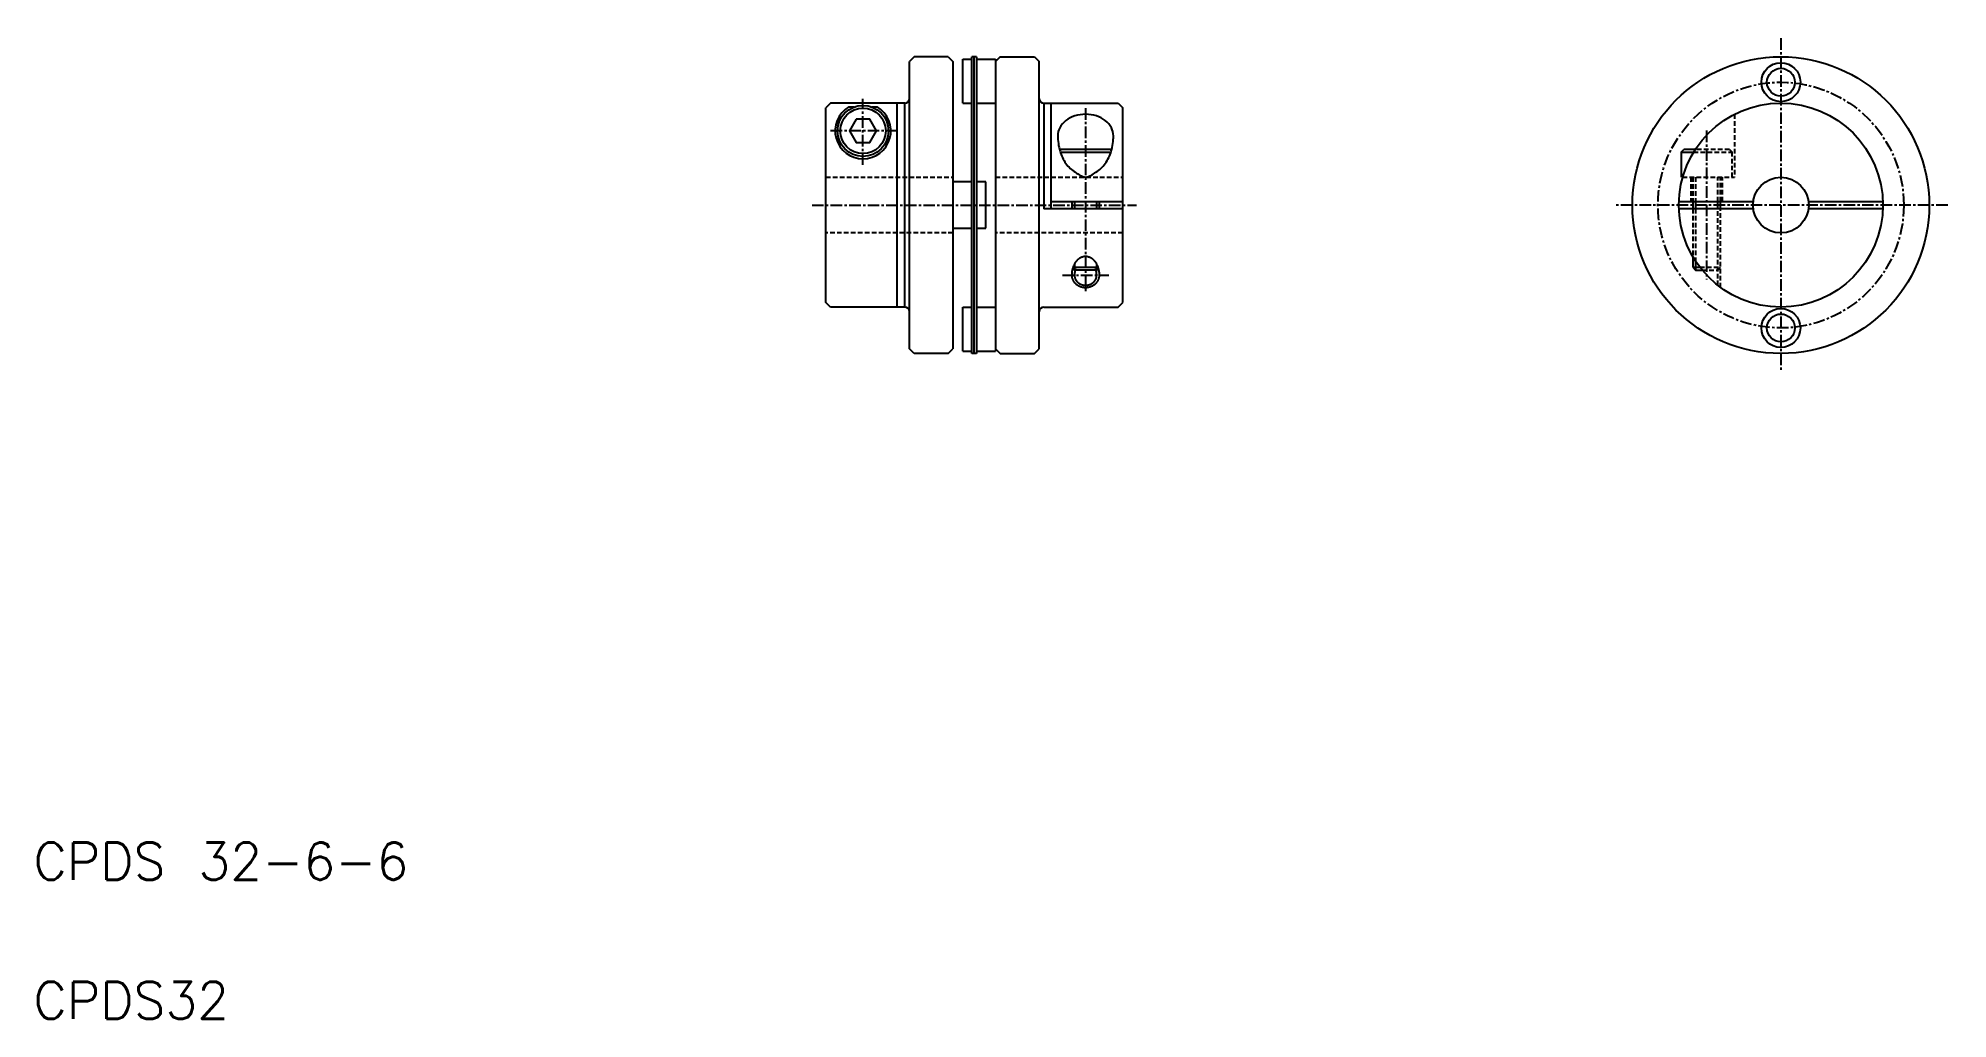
# Model space of a CAD drawing. Extents: x 11 to 216, y 10 to 116.
import ezdxf

# ---------------------------------------------------------------- set-up
doc = ezdxf.new("R2010")
doc.units = 0
doc.linetypes.add('CENTER', pattern=[2, 1.25, -0.25, 0.25, -0.25])
doc.linetypes.add('DASHED', pattern=[0.75, 0.5, -0.25])
doc.layers.get('0').update_dxf_attribs({"linetype": 'CONTINUOUS'})
doc.layers.add('CENTER', color=1, linetype='CENTER')
doc.styles.get("Standard").update_dxf_attribs({"font": 'txt.shx', "width": 0.7, "bigfont": 'bigfont.shx'})

msp = doc.modelspace()

# ---------------------------------------------------------------- linework, layer by layer
at = {"color": 7, "linetype": 'CONTINUOUS'}
for p, q in [((104.93, 113.75), (104.43, 113.25)), ((104.43, 82.25), (104.43, 113.25)), ((108.63, 113.75), (104.93, 113.75)), ((108.63, 113.75), (109.13, 113.25)), ((109.13, 113.25), (109.13, 82.25)), ((110.18, 113.5), (111.18, 113.5)), ((110.18, 108.75), (110.18, 113.5)), ((111.18, 81.75), (111.18, 113.75)), ((111.68, 113.75), (111.18, 113.75)), ((111.43, 81.75), (111.43, 113.75)), ((111.68, 113.75), (111.68, 81.75)), ((111.68, 113.5), (113.73, 113.5)), ((114.23, 113.75), (113.73, 113.25)), ((113.73, 113.5), (113.73, 82)), ((114.23, 113.75), (117.93, 113.75)), ((117.93, 113.75), (118.43, 113.25)), ((118.43, 82.25), (118.43, 113.25)), ((95.93, 108.75), (95.43, 108.25)), ((95.43, 87.25), (95.43, 108.25)), ((103.93, 108.75), (95.93, 108.75)), ((97.9, 108.33), (98.48, 108.33)), ((100.37, 108.33), (100.95, 108.33)), ((103.13, 86.75), (103.13, 108.75)), ((103.93, 86.75), (103.93, 108.75)), ((110.18, 108.75), (111.18, 108.75)), ((111.68, 108.75), (113.73, 108.75)), ((118.93, 108.75), (118.93, 97.35)), ((118.93, 108.75), (126.93, 108.75)), ((119.73, 97.35), (119.73, 108.75)), ((126.93, 108.75), (127.43, 108.25)), ((127.43, 87.25), (127.43, 108.25)), ((126.24, 103.75), (120.61, 103.75)), ((120.7, 103.45), (126.15, 103.45)), ((187.63, 103.45), (187.93, 103.75)), ((187.63, 103.45), (187.63, 100.75)), ((187.63, 103.45), (188.97, 103.45)), ((189.16, 103.75), (187.93, 103.75)), ((111.18, 100.25), (109.13, 100.25)), ((112.68, 100.25), (111.68, 100.25)), ((112.68, 95.25), (112.68, 100.25)), ((127.43, 97.35), (118.93, 97.35)), ((119.73, 98.15), (127.43, 98.15)), ((121.93, 98.15), (121.93, 97.35)), ((124.93, 97.35), (124.93, 98.15)), ((187.38, 98.15), (195.4, 98.15)), ((195.4, 97.35), (187.38, 97.35)), ((188.88, 98.15), (188.88, 97.35)), ((191.88, 97.35), (191.88, 98.15)), ((201.35, 98.15), (209.37, 98.15)), ((209.37, 97.35), (201.35, 97.35)), ((109.13, 95.25), (111.18, 95.25)), ((111.68, 95.25), (112.68, 95.25)), ((122.03, 90.94), (122.23, 90.75)), ((122.07, 91.05), (124.78, 91.05)), ((124.63, 90.75), (122.23, 90.75)), ((124.63, 90.75), (124.82, 90.94)), ((188.88, 92.2), (188.88, 91.05)), ((188.88, 91.05), (189.65, 91.05)), ((188.88, 91.05), (189.18, 90.75)), ((189.18, 90.75), (189.89, 90.75)), ((95.93, 86.75), (95.43, 87.25)), ((103.93, 86.75), (95.93, 86.75)), ((110.18, 82), (110.18, 86.75)), ((110.18, 86.75), (111.18, 86.75)), ((111.68, 86.75), (113.73, 86.75)), ((118.93, 86.75), (126.93, 86.75)), ((126.93, 86.75), (127.43, 87.25)), ((104.93, 81.75), (104.43, 82.25)), ((108.63, 81.75), (104.93, 81.75)), ((108.63, 81.75), (109.13, 82.25)), ((110.18, 82), (111.18, 82)), ((111.68, 81.75), (111.18, 81.75)), ((111.68, 82), (113.73, 82)), ((113.73, 82.25), (114.23, 81.75)), ((114.23, 81.75), (117.93, 81.75)), ((117.93, 81.75), (118.43, 82.25))]:
    msp.add_line(p, q, dxfattribs=at)
at = {"color": 3, "linetype": 'DASHED'}
for p, q in [((193.38, 107.55), (193.38, 100.75)), ((188.97, 103.45), (193.13, 103.45)), ((192.83, 103.75), (189.16, 103.75)), ((192.83, 103.75), (193.13, 103.45)), ((193.13, 100.75), (193.13, 103.45)), ((95.43, 100.75), (109.13, 100.75)), ((113.73, 100.75), (127.43, 100.75)), ((187.79, 100.75), (193.38, 100.75)), ((188.68, 100.75), (188.68, 98.15)), ((188.88, 100.75), (188.88, 98.15)), ((189.18, 100.75), (189.18, 98.15)), ((191.58, 98.15), (191.58, 100.75)), ((191.88, 98.15), (191.88, 100.75)), ((192.08, 98.15), (192.08, 100.75)), ((188.88, 97.35), (188.88, 92.2)), ((189.18, 97.35), (189.18, 91.72)), ((191.58, 89.1), (191.58, 97.35)), ((191.88, 88.87), (191.88, 97.35)), ((109.13, 94.75), (95.43, 94.75)), ((127.43, 94.75), (113.73, 94.75)), ((189.65, 91.05), (191.88, 91.05)), ((189.89, 90.75), (191.58, 90.75)), ((191.58, 90.75), (191.88, 91.05))]:
    msp.add_line(p, q, dxfattribs=at)
at = {"color": 3, "linetype": 'CONTINUOUS'}
for p, q in [((122.23, 98.15), (122.23, 97.35)), ((124.63, 97.35), (124.63, 98.15)), ((189.18, 98.15), (189.18, 97.35)), ((191.58, 97.35), (191.58, 98.15)), ((122.23, 91.4), (122.23, 90.75)), ((124.63, 90.75), (124.63, 91.4)), ((189.18, 91.72), (189.18, 90.75))]:
    msp.add_line(p, q, dxfattribs=at)
at = {"color": 7, "linetype": 'CONTINUOUS'}
for points in [[(126.43, 105.23, 0.124174), (126.21, 106.08, 0.105686), (125.55, 106.87, 0.087004), (124.61, 107.36, 0.07723), (123.43, 107.54, 0.07723), (122.25, 107.36, 0.087004), (121.3, 106.87, 0.105686), (120.64, 106.08, 0.124174), (120.43, 105.23, 0.124174)], [(120.43, 105.23, 0.071458), (120.67, 103.56, 0.082907), (121.3, 102.24, 0.106742), (122.34, 101.29, 0.123309), (123.43, 100.75, 0.123309), (124.52, 101.29, 0.106742), (125.55, 102.24, 0.082907), (126.19, 103.56, 0.071458), (126.43, 105.23, 0.071458)]]:
    msp.add_lwpolyline(points, format="xyb", dxfattribs=at)
msp.add_lwpolyline([(98.7, 107), (97.98, 105.75), (98.7, 104.5), (100.15, 104.5), (100.87, 105.75), (100.15, 107)], close=True, dxfattribs=at)
at = {"color": 3, "linetype": 'CONTINUOUS'}
for points in [[(124.93, 90.2, 0), (124.93, 90.25, 0), (124.92, 90.3, 0), (124.92, 90.35, 0), (124.92, 90.4, 0), (124.91, 90.44, 0), (124.91, 90.49, 0), (124.9, 90.54, 0), (124.9, 90.59, 0), (124.89, 90.64, 0), (124.88, 90.69, 0), (124.87, 90.73, 0), (124.86, 90.78, 0), (124.85, 90.83, 0), (124.84, 90.87, 0), (124.83, 90.92, 0), (124.81, 90.97, 0), (124.8, 91.01, 0), (124.78, 91.06, 0), (124.77, 91.1, 0), (124.75, 91.14, 0), (124.73, 91.19, 0), (124.71, 91.23, 0), (124.69, 91.27, 0), (124.67, 91.31, 0), (124.65, 91.35, 0), (124.63, 91.39, 0), (124.61, 91.43, 0), (124.59, 91.47, 0), (124.56, 91.51, 0), (124.54, 91.55, 0), (124.51, 91.58, 0), (124.49, 91.62, 0), (124.46, 91.65, 0), (124.43, 91.68, 0), (124.41, 91.72, 0), (124.38, 91.75, 0), (124.35, 91.78, 0), (124.32, 91.81, 0), (124.29, 91.84, 0), (124.26, 91.87, 0), (124.23, 91.89, 0), (124.2, 91.92, 0), (124.17, 91.94, 0), (124.13, 91.97, 0), (124.1, 91.99, 0), (124.07, 92.01, 0), (124.03, 92.03, 0), (124, 92.05, 0), (123.97, 92.07, 0), (123.93, 92.09, 0), (123.9, 92.1, 0), (123.86, 92.12, 0), (123.83, 92.13, 0), (123.79, 92.14, 0), (123.75, 92.15, 0), (123.72, 92.17, 0), (123.68, 92.17, 0), (123.65, 92.18, 0), (123.61, 92.19, 0), (123.57, 92.19, 0), (123.54, 92.2, 0), (123.5, 92.2, 0), (123.46, 92.2, 0), (123.43, 92.2, 0), (123.39, 92.2, 0), (123.35, 92.2, 0), (123.32, 92.2, 0), (123.28, 92.19, 0), (123.24, 92.19, 0), (123.21, 92.18, 0), (123.17, 92.17, 0), (123.13, 92.17, 0), (123.1, 92.15, 0), (123.06, 92.14, 0), (123.03, 92.13, 0), (122.99, 92.12, 0), (122.96, 92.1, 0), (122.92, 92.09, 0), (122.89, 92.07, 0), (122.85, 92.05, 0), (122.82, 92.03, 0), (122.78, 92.01, 0), (122.75, 91.99, 0), (122.72, 91.97, 0), (122.69, 91.94, 0), (122.66, 91.92, 0), (122.62, 91.89, 0), (122.59, 91.87, 0), (122.56, 91.84, 0), (122.53, 91.81, 0), (122.5, 91.78, 0), (122.47, 91.75, 0), (122.45, 91.72, 0), (122.42, 91.68, 0), (122.39, 91.65, 0), (122.36, 91.62, 0), (122.34, 91.58, 0), (122.31, 91.55, 0), (122.29, 91.51, 0), (122.27, 91.47, 0), (122.24, 91.43, 0), (122.22, 91.39, 0), (122.2, 91.35, 0), (122.18, 91.31, 0), (122.16, 91.27, 0), (122.14, 91.23, 0), (122.12, 91.19, 0), (122.1, 91.14, 0), (122.09, 91.1, 0), (122.07, 91.06, 0), (122.06, 91.01, 0), (122.04, 90.97, 0), (122.03, 90.92, 0), (122.01, 90.87, 0), (122, 90.83, 0), (121.99, 90.78, 0), (121.98, 90.73, 0), (121.97, 90.69, 0), (121.96, 90.64, 0), (121.95, 90.59, 0), (121.95, 90.54, 0), (121.94, 90.49, 0), (121.94, 90.44, 0), (121.93, 90.4, 0), (121.93, 90.35, 0), (121.93, 90.3, 0), (121.93, 90.25, 0), (121.93, 90.2, 0)], [(121.93, 90.2, 0), (121.93, 90.17, 0), (121.93, 90.13, 0), (121.93, 90.1, 0), (121.93, 90.07, 0), (121.94, 90.04, 0), (121.94, 90, 0), (121.95, 89.97, 0), (121.95, 89.94, 0), (121.96, 89.91, 0), (121.97, 89.88, 0), (121.98, 89.85, 0), (121.99, 89.81, 0), (122, 89.78, 0), (122.01, 89.75, 0), (122.03, 89.72, 0), (122.04, 89.69, 0), (122.06, 89.66, 0), (122.07, 89.63, 0), (122.09, 89.6, 0), (122.1, 89.57, 0), (122.12, 89.55, 0), (122.14, 89.52, 0), (122.16, 89.49, 0), (122.18, 89.46, 0), (122.2, 89.44, 0), (122.22, 89.41, 0), (122.24, 89.38, 0), (122.27, 89.36, 0), (122.29, 89.33, 0), (122.31, 89.31, 0), (122.34, 89.29, 0), (122.36, 89.26, 0), (122.39, 89.24, 0), (122.42, 89.22, 0), (122.45, 89.2, 0), (122.47, 89.18, 0), (122.5, 89.15, 0), (122.53, 89.14, 0), (122.56, 89.12, 0), (122.59, 89.1, 0), (122.62, 89.08, 0), (122.66, 89.06, 0), (122.69, 89.05, 0), (122.72, 89.03, 0), (122.75, 89.02, 0), (122.78, 89, 0), (122.82, 88.99, 0), (122.85, 88.98, 0), (122.89, 88.96, 0), (122.92, 88.95, 0), (122.96, 88.94, 0), (122.99, 88.93, 0), (123.03, 88.92, 0), (123.06, 88.91, 0), (123.1, 88.91, 0), (123.13, 88.9, 0), (123.17, 88.89, 0), (123.21, 88.89, 0), (123.24, 88.88, 0), (123.28, 88.88, 0), (123.32, 88.88, 0), (123.35, 88.88, 0), (123.39, 88.88, 0), (123.43, 88.87, 0), (123.46, 88.88, 0), (123.5, 88.88, 0), (123.54, 88.88, 0), (123.57, 88.88, 0), (123.61, 88.88, 0), (123.65, 88.89, 0), (123.68, 88.89, 0), (123.72, 88.9, 0), (123.75, 88.91, 0), (123.79, 88.91, 0), (123.83, 88.92, 0), (123.86, 88.93, 0), (123.9, 88.94, 0), (123.93, 88.95, 0), (123.97, 88.96, 0), (124, 88.98, 0), (124.03, 88.99, 0), (124.07, 89, 0), (124.1, 89.02, 0), (124.13, 89.03, 0), (124.17, 89.05, 0), (124.2, 89.06, 0), (124.23, 89.08, 0), (124.26, 89.1, 0), (124.29, 89.12, 0), (124.32, 89.14, 0), (124.35, 89.15, 0), (124.38, 89.18, 0), (124.41, 89.2, 0), (124.43, 89.22, 0), (124.46, 89.24, 0), (124.49, 89.26, 0), (124.51, 89.29, 0), (124.54, 89.31, 0), (124.56, 89.33, 0), (124.59, 89.36, 0), (124.61, 89.38, 0), (124.63, 89.41, 0), (124.65, 89.44, 0), (124.67, 89.46, 0), (124.69, 89.49, 0), (124.71, 89.52, 0), (124.73, 89.55, 0), (124.75, 89.57, 0), (124.77, 89.6, 0), (124.78, 89.63, 0), (124.8, 89.66, 0), (124.81, 89.69, 0), (124.83, 89.72, 0), (124.84, 89.75, 0), (124.85, 89.78, 0), (124.86, 89.81, 0), (124.87, 89.85, 0), (124.88, 89.88, 0), (124.89, 89.91, 0), (124.9, 89.94, 0), (124.9, 89.97, 0), (124.91, 90, 0), (124.91, 90.04, 0), (124.92, 90.07, 0), (124.92, 90.1, 0), (124.92, 90.13, 0), (124.93, 90.17, 0), (124.93, 90.2, 0)]]:
    msp.add_polyline3d(points, dxfattribs=at)
at = {"color": 7, "linetype": 'CONTINUOUS'}
for points in [[(122.35, 90.87, 0), (122.35, 90.86, 0), (122.34, 90.86, 0), (122.34, 90.85, 0), (122.34, 90.85, 0), (122.34, 90.84, 0), (122.34, 90.84, 0), (122.34, 90.83, 0), (122.33, 90.83, 0), (122.33, 90.83, 0), (122.33, 90.82, 0), (122.33, 90.82, 0), (122.33, 90.81, 0), (122.33, 90.81, 0), (122.32, 90.8, 0), (122.32, 90.8, 0), (122.32, 90.79, 0), (122.32, 90.79, 0), (122.32, 90.78, 0), (122.32, 90.78, 0), (122.31, 90.77, 0), (122.31, 90.77, 0), (122.31, 90.76, 0), (122.31, 90.76, 0), (122.31, 90.75, 0), (122.31, 90.75, 0), (122.31, 90.74, 0), (122.3, 90.74, 0), (122.3, 90.73, 0), (122.3, 90.72, 0), (122.3, 90.72, 0), (122.3, 90.71, 0), (122.3, 90.71, 0), (122.29, 90.7, 0), (122.29, 90.7, 0), (122.29, 90.69, 0), (122.29, 90.69, 0), (122.29, 90.68, 0), (122.29, 90.68, 0), (122.29, 90.67, 0), (122.28, 90.67, 0), (122.28, 90.66, 0), (122.28, 90.66, 0), (122.28, 90.65, 0), (122.28, 90.65, 0), (122.28, 90.64, 0), (122.28, 90.64, 0), (122.28, 90.63, 0), (122.28, 90.63, 0), (122.27, 90.62, 0), (122.27, 90.62, 0), (122.27, 90.61, 0), (122.27, 90.61, 0), (122.27, 90.6, 0), (122.27, 90.6, 0), (122.27, 90.59, 0), (122.27, 90.59, 0), (122.26, 90.58, 0), (122.26, 90.57, 0), (122.26, 90.57, 0), (122.26, 90.56, 0), (122.26, 90.56, 0), (122.26, 90.55, 0), (122.26, 90.55, 0), (122.26, 90.54, 0), (122.26, 90.54, 0), (122.25, 90.53, 0), (122.25, 90.53, 0), (122.25, 90.52, 0), (122.25, 90.52, 0), (122.25, 90.51, 0), (122.25, 90.51, 0), (122.25, 90.5, 0), (122.25, 90.5, 0), (122.25, 90.49, 0), (122.25, 90.48, 0), (122.25, 90.48, 0), (122.25, 90.47, 0), (122.25, 90.47, 0), (122.24, 90.46, 0), (122.24, 90.46, 0), (122.24, 90.45, 0), (122.24, 90.45, 0), (122.24, 90.44, 0), (122.24, 90.44, 0), (122.24, 90.43, 0), (122.24, 90.43, 0), (122.24, 90.42, 0), (122.24, 90.42, 0), (122.24, 90.41, 0), (122.24, 90.4, 0), (122.24, 90.4, 0), (122.24, 90.39, 0), (122.23, 90.39, 0), (122.23, 90.38, 0), (122.23, 90.38, 0), (122.23, 90.37, 0), (122.23, 90.37, 0), (122.23, 90.36, 0), (122.23, 90.36, 0), (122.23, 90.35, 0), (122.23, 90.35, 0), (122.23, 90.34, 0), (122.23, 90.33, 0), (122.23, 90.33, 0), (122.23, 90.32, 0), (122.23, 90.32, 0), (122.23, 90.31, 0), (122.23, 90.31, 0), (122.23, 90.3, 0), (122.23, 90.3, 0), (122.23, 90.29, 0), (122.23, 90.29, 0), (122.23, 90.28, 0), (122.23, 90.27, 0), (122.23, 90.27, 0), (122.23, 90.26, 0), (122.23, 90.26, 0), (122.23, 90.25, 0), (122.23, 90.25, 0), (122.23, 90.24, 0), (122.23, 90.24, 0), (122.23, 90.23, 0), (122.23, 90.23, 0), (122.23, 90.22, 0), (122.23, 90.22, 0), (122.23, 90.21, 0), (122.23, 90.2, 0), (122.23, 90.2, 0)], [(124.63, 90.2, 0), (124.63, 90.2, 0), (124.63, 90.21, 0), (124.63, 90.22, 0), (124.63, 90.22, 0), (124.63, 90.23, 0), (124.63, 90.23, 0), (124.63, 90.24, 0), (124.63, 90.24, 0), (124.63, 90.25, 0), (124.62, 90.25, 0), (124.62, 90.26, 0), (124.62, 90.26, 0), (124.62, 90.27, 0), (124.62, 90.27, 0), (124.62, 90.28, 0), (124.62, 90.29, 0), (124.62, 90.29, 0), (124.62, 90.3, 0), (124.62, 90.3, 0), (124.62, 90.31, 0), (124.62, 90.31, 0), (124.62, 90.32, 0), (124.62, 90.32, 0), (124.62, 90.33, 0), (124.62, 90.33, 0), (124.62, 90.34, 0), (124.62, 90.35, 0), (124.62, 90.35, 0), (124.62, 90.36, 0), (124.62, 90.36, 0), (124.62, 90.37, 0), (124.62, 90.37, 0), (124.62, 90.38, 0), (124.62, 90.38, 0), (124.62, 90.39, 0), (124.62, 90.39, 0), (124.62, 90.4, 0), (124.61, 90.4, 0), (124.61, 90.41, 0), (124.61, 90.42, 0), (124.61, 90.42, 0), (124.61, 90.43, 0), (124.61, 90.43, 0), (124.61, 90.44, 0), (124.61, 90.44, 0), (124.61, 90.45, 0), (124.61, 90.45, 0), (124.61, 90.46, 0), (124.61, 90.46, 0), (124.61, 90.47, 0), (124.61, 90.47, 0), (124.61, 90.48, 0), (124.61, 90.48, 0), (124.6, 90.49, 0), (124.6, 90.5, 0), (124.6, 90.5, 0), (124.6, 90.51, 0), (124.6, 90.51, 0), (124.6, 90.52, 0), (124.6, 90.52, 0), (124.6, 90.53, 0), (124.6, 90.53, 0), (124.6, 90.54, 0), (124.59, 90.54, 0), (124.59, 90.55, 0), (124.59, 90.55, 0), (124.59, 90.56, 0), (124.59, 90.56, 0), (124.59, 90.57, 0), (124.59, 90.57, 0), (124.59, 90.58, 0), (124.59, 90.59, 0), (124.59, 90.59, 0), (124.58, 90.6, 0), (124.58, 90.6, 0), (124.58, 90.61, 0), (124.58, 90.61, 0), (124.58, 90.62, 0), (124.58, 90.62, 0), (124.58, 90.63, 0), (124.58, 90.63, 0), (124.58, 90.64, 0), (124.57, 90.64, 0), (124.57, 90.65, 0), (124.57, 90.65, 0), (124.57, 90.66, 0), (124.57, 90.66, 0), (124.57, 90.67, 0), (124.57, 90.67, 0), (124.56, 90.68, 0), (124.56, 90.68, 0), (124.56, 90.69, 0), (124.56, 90.69, 0), (124.56, 90.7, 0), (124.56, 90.7, 0), (124.56, 90.71, 0), (124.56, 90.71, 0), (124.55, 90.72, 0), (124.55, 90.72, 0), (124.55, 90.73, 0), (124.55, 90.74, 0), (124.55, 90.74, 0), (124.55, 90.75, 0), (124.54, 90.75, 0), (124.54, 90.76, 0), (124.54, 90.76, 0), (124.54, 90.77, 0), (124.54, 90.77, 0), (124.54, 90.78, 0), (124.53, 90.78, 0), (124.53, 90.79, 0), (124.53, 90.79, 0), (124.53, 90.8, 0), (124.53, 90.8, 0), (124.53, 90.81, 0), (124.53, 90.81, 0), (124.52, 90.82, 0), (124.52, 90.82, 0), (124.52, 90.83, 0), (124.52, 90.83, 0), (124.52, 90.83, 0), (124.51, 90.84, 0), (124.51, 90.84, 0), (124.51, 90.85, 0), (124.51, 90.85, 0), (124.51, 90.86, 0), (124.5, 90.86, 0), (124.5, 90.87, 0)], [(122.23, 90.2, 0), (122.23, 90.17, 0), (122.23, 90.15, 0), (122.23, 90.12, 0), (122.23, 90.09, 0), (122.23, 90.06, 0), (122.24, 90.04, 0), (122.24, 90.01, 0), (122.25, 89.98, 0), (122.25, 89.96, 0), (122.26, 89.93, 0), (122.27, 89.91, 0), (122.28, 89.88, 0), (122.29, 89.85, 0), (122.3, 89.83, 0), (122.31, 89.8, 0), (122.32, 89.78, 0), (122.33, 89.75, 0), (122.34, 89.73, 0), (122.35, 89.71, 0), (122.37, 89.68, 0), (122.38, 89.66, 0), (122.4, 89.64, 0), (122.41, 89.61, 0), (122.43, 89.59, 0), (122.44, 89.57, 0), (122.46, 89.55, 0), (122.48, 89.52, 0), (122.5, 89.5, 0), (122.52, 89.48, 0), (122.54, 89.46, 0), (122.56, 89.44, 0), (122.58, 89.42, 0), (122.6, 89.4, 0), (122.62, 89.39, 0), (122.64, 89.37, 0), (122.67, 89.35, 0), (122.69, 89.33, 0), (122.71, 89.32, 0), (122.73, 89.3, 0), (122.76, 89.29, 0), (122.78, 89.27, 0), (122.81, 89.26, 0), (122.83, 89.24, 0), (122.86, 89.23, 0), (122.89, 89.22, 0), (122.91, 89.21, 0), (122.94, 89.2, 0), (122.97, 89.19, 0), (122.99, 89.18, 0), (123.02, 89.17, 0), (123.05, 89.16, 0), (123.08, 89.15, 0), (123.11, 89.14, 0), (123.14, 89.14, 0), (123.16, 89.13, 0), (123.19, 89.12, 0), (123.22, 89.12, 0), (123.25, 89.11, 0), (123.28, 89.11, 0), (123.31, 89.11, 0), (123.34, 89.11, 0), (123.37, 89.1, 0), (123.4, 89.1, 0), (123.43, 89.1, 0), (123.46, 89.1, 0), (123.48, 89.1, 0), (123.51, 89.11, 0), (123.54, 89.11, 0), (123.57, 89.11, 0), (123.6, 89.11, 0), (123.63, 89.12, 0), (123.66, 89.12, 0), (123.69, 89.13, 0), (123.72, 89.14, 0), (123.75, 89.14, 0), (123.77, 89.15, 0), (123.8, 89.16, 0), (123.83, 89.17, 0), (123.86, 89.18, 0), (123.89, 89.19, 0), (123.91, 89.2, 0), (123.94, 89.21, 0), (123.97, 89.22, 0), (123.99, 89.23, 0), (124.02, 89.24, 0), (124.04, 89.26, 0), (124.07, 89.27, 0), (124.09, 89.29, 0), (124.12, 89.3, 0), (124.14, 89.32, 0), (124.16, 89.33, 0), (124.19, 89.35, 0), (124.21, 89.37, 0), (124.23, 89.39, 0), (124.25, 89.4, 0), (124.28, 89.42, 0), (124.29, 89.44, 0), (124.31, 89.46, 0), (124.33, 89.48, 0), (124.35, 89.5, 0), (124.37, 89.52, 0), (124.39, 89.55, 0), (124.41, 89.57, 0), (124.42, 89.59, 0), (124.44, 89.61, 0), (124.45, 89.64, 0), (124.47, 89.66, 0), (124.48, 89.68, 0), (124.5, 89.71, 0), (124.51, 89.73, 0), (124.52, 89.75, 0), (124.53, 89.78, 0), (124.55, 89.8, 0), (124.56, 89.83, 0), (124.57, 89.85, 0), (124.57, 89.88, 0), (124.58, 89.91, 0), (124.59, 89.93, 0), (124.6, 89.96, 0), (124.6, 89.98, 0), (124.61, 90.01, 0), (124.61, 90.04, 0), (124.62, 90.06, 0), (124.62, 90.09, 0), (124.62, 90.12, 0), (124.62, 90.15, 0), (124.63, 90.17, 0), (124.63, 90.2, 0)]]:
    msp.add_polyline3d(points, dxfattribs=at)
for centre, radius in [((198.38, 97.75), 16), ((198.38, 97.75), 16), ((198.38, 111), 2.1), ((198.38, 111), 1.5), ((99.43, 105.75), 2.75), ((99.43, 105.75), 2.45), ((198.38, 97.75), 11), ((198.38, 97.75), 3), ((198.38, 84.5), 2.1), ((198.38, 84.5), 1.5)]:
    msp.add_circle(centre, radius, dxfattribs=at)
for centre, radius, start, end in [((103.93, 109.25), 0.5, 270, 0), ((118.93, 109.25), 0.5, 180, 270), ((99.43, 105.75), 3, 120.571, 59.429), ((103.93, 86.25), 0.5, 0, 90), ((118.93, 86.25), 0.5, 90, 180)]:
    msp.add_arc(centre, radius, start, end, dxfattribs=at)
at = {"layer": 'CENTER', "color": 1, "linetype": 'CENTER'}
for p, q in [((198.38, 115.75), (198.38, 79.75)), ((99.43, 102.08), (99.43, 109.22)), ((123.43, 108.21), (123.43, 88.23)), ((103.19, 105.75), (95.86, 105.75)), ((190.38, 105.79), (190.38, 89.71)), ((93.94, 97.75), (128.93, 97.75)), ((216.38, 97.75), (180.38, 97.75)), ((120.93, 90.2), (125.93, 90.2))]:
    msp.add_line(p, q, dxfattribs=at)
msp.add_circle((198.38, 97.75), 13.25, dxfattribs=at)
msp.add_circle((198.38, 97.75), 13.25, dxfattribs=at)

# ---------------------------------------------------------------- texts
at = {"color": 7, "linetype": 'CONTINUOUS'}
for s, p in [('CPDS 32-6-6', (10, 25)), ('CPDS32', (10, 10))]:
    msp.add_text(s, height=4, dxfattribs=at).set_placement(p)

doc.saveas('drawing.dxf')
